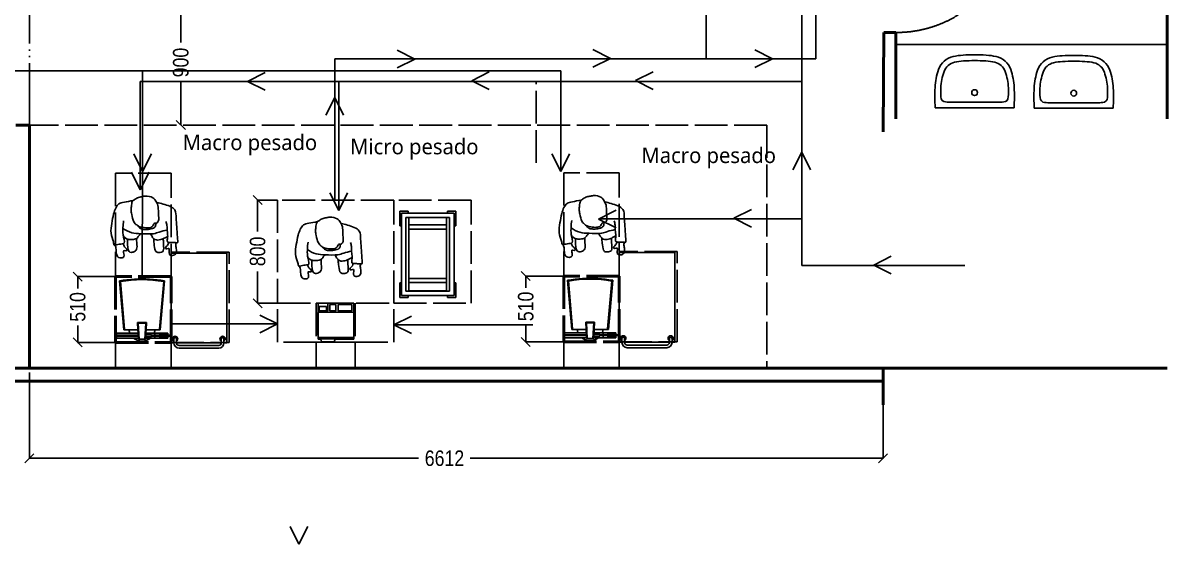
# Model space of a CAD drawing. Header units: millimetres. Extents: x 44692 to 172587, y -26854 to 14445.
# Drawn here: x 64003 to 72866, y -26854 to -22817 of the extents above; entities that cross this region are included whole.
import ezdxf

# ---------------------------------------------------------------- set-up
doc = ezdxf.new("R2010")
doc.units = ezdxf.units.MM
doc.header["$LTSCALE"] = 100
doc.linetypes.add('DASHEDX2', pattern=[3.048, 2.54, -0.508])
doc.linetypes.add('DIVIDEX2', pattern=[6.604, 5.08, -0.508, 0, -0.508, 0, -0.508])
for name, color, linetype in [('Area circulacion', 50, 'DASHEDX2'), ('Area proceso', 90, 'DASHEDX2'), ('Cotas secundarias', 41, 'Continuous'), ('Flujo linea A', 4, 'Continuous'), ('Maquinas', 200, 'Continuous'), ('Muebles', 112, 'Continuous'), ('Personal', 171, 'Continuous'), ('Puertas', 43, 'DIVIDEX2'), ('rotulo', 211, 'Continuous'), ('Transporte semielaborado', 30, 'Continuous')]:
    doc.layers.add(name, color=color, linetype=linetype)
doc.layers.add('Area maquinas', color=140, linetype='DASHEDX2', lineweight=50)
doc.layers.add('Paredes', color=7, linetype='Continuous', lineweight=50)
doc.layers.add('Flujo personas', color=7, linetype='Continuous', true_color=0x4991c1)
doc.styles.add('OpenSans', font='OpenSans-Regular.ttf')
doc.styles.add('OpenSansCondensed-Light', font='OpenSansCondensed-Light.ttf')
doc.dimstyles.new('Cotas Mateo', dxfattribs={"dimtxt": 120, "dimasz": 70, "dimexe": 0.375, "dimexo": 0.125, "dimgap": 0.1, "dimtad": 1, "dimdec": 0, "dimzin": 12, "dimdsep": 46, "dimtxsty": 'OpenSansCondensed-Light', "dimblk": 'OBLIQUE', "dimcen": 2.5, "dimazin": 3, "dimtfac": 0.5, "dimtdec": 0, "dimtmove": 2, "dimatfit": 3, "dimarcsym": 0})

# ---------------------------------------------------------------- blocks, each defined once
blk = doc.blocks.new('pa17-16')
for points, knots in [([(5.62, 2.5537), (5.6188, 2.5427), (5.6154, 2.5253), (5.6223, 2.4901), (5.6346, 2.4293), (5.661, 2.4064), (5.685, 2.3908), (5.7322, 2.3832), (5.7723, 2.3842), (5.7881, 2.3969), (5.8018, 2.4268), (5.8146, 2.4162), (5.8324, 2.4305), (5.8382, 2.4568), (5.8318, 2.5038), (5.8344, 2.5615), (5.8137, 2.5937), (5.7944, 2.6284), (5.7307, 2.6388), (5.7037, 2.6296), (5.6679, 2.626), (5.6442, 2.6055), (5.6228, 2.5961), (5.6214, 2.5667), (5.62, 2.5537)], [0, 0, 0, 0, 0.297584, 0.631064, 1.068635, 1.39533, 1.69617, 2.097861, 2.458938, 2.716293, 3.010442, 3.199165, 3.447293, 3.731671, 4.119196, 4.541864, 4.881702, 5.22714, 5.673063, 5.989311, 6.327668, 6.644571, 6.906626, 7.259736, 7.259736, 7.259736, 7.259736]), ([(5.5575, 2.4391), (5.5549, 2.4218), (5.5525, 2.3852), (5.5491, 2.3329), (5.5712, 2.2599), (5.5431, 2.2589), (5.5029, 2.2526), (5.4793, 2.2435), (5.4785, 2.2813), (5.4499, 2.3438), (5.4658, 2.4235), (5.4776, 2.5033), (5.5116, 2.5798), (5.5552, 2.585), (5.608, 2.5962), (5.6336, 2.6001)], [0, 0, 0, 0, 0.404899, 0.829805, 1.276298, 1.516647, 1.885942, 2.122553, 2.418487, 2.881882, 3.382407, 3.897515, 4.613825, 5.020942, 5.393355, 5.393355, 5.393355, 5.393355]), ([(5.8196, 2.5846), (5.837, 2.5819), (5.8817, 2.5675), (5.9755, 2.5418), (5.972, 2.4609), (5.9791, 2.3926), (5.9812, 2.315), (5.9891, 2.2612), (5.9692, 2.2664), (5.9401, 2.2663), (5.9063, 2.2668), (5.9005, 2.2811), (5.909, 2.3184), (5.9007, 2.3606), (5.9019, 2.4011), (5.8964, 2.4238), (5.8933, 2.4348)], [6.682038, 6.682038, 6.682038, 6.682038, 7.076266, 7.806153, 8.304227, 8.77662, 9.284333, 9.649979, 9.844608, 10.160206, 10.472731, 10.661147, 10.998544, 11.371438, 11.724832, 12.051545, 12.051545, 12.051545, 12.051545]), ([(5.5522, 2.3809), (5.573, 2.3653), (5.6222, 2.3398), (5.6924, 2.3383), (5.7952, 2.3323), (5.8376, 2.352), (5.881, 2.3613), (5.9019, 2.366)], [0, 0, 0, 0, 0.49262, 0.970296, 1.525877, 1.91054, 2.357805, 2.357805, 2.357805, 2.357805]), ([(5.6724, 2.3994), (5.675, 2.3947), (5.6837, 2.383), (5.7041, 2.3718), (5.7348, 2.3697), (5.774, 2.3728), (5.8085, 2.3874), (5.8116, 2.4015), (5.8144, 2.4199)], [0.121052, 0.121052, 0.121052, 0.121052, 0.297289, 0.584433, 0.895396, 1.26174, 1.600834, 1.760925, 1.760925, 1.760925, 1.760925]), ([(5.5552, 2.3206), (5.5597, 2.3147), (5.5706, 2.3043), (5.5892, 2.2916), (5.6248, 2.2913), (5.6613, 2.2967), (5.6731, 2.3154), (5.6858, 2.3299), (5.6912, 2.3378)], [0, 0, 0, 0, 0.262594, 0.520609, 0.853848, 1.185107, 1.43842, 1.738028, 1.738028, 1.738028, 1.738028]), ([(5.5867, 2.2952), (5.5866, 2.2877), (5.5872, 2.2667), (5.5883, 2.1873), (5.6353, 2.19), (5.6673, 2.2128), (5.6606, 2.2618), (5.6599, 2.2881), (5.6606, 2.3008)], [0.078483, 0.078483, 0.078483, 0.078483, 0.321516, 0.797556, 1.122606, 1.448668, 1.830958, 2.166281, 2.166281, 2.166281, 2.166281]), ([(5.7713, 2.3359), (5.7736, 2.3305), (5.7786, 2.3203), (5.7954, 2.2951), (5.8154, 2.2848), (5.8612, 2.2906), (5.8838, 2.3057), (5.8988, 2.3117), (5.9058, 2.3148)], [0, 0, 0, 0, 0.233477, 0.532145, 0.79329, 1.163492, 1.458071, 1.725911, 1.725911, 1.725911, 1.725911]), ([(5.7943, 2.2992), (5.7951, 2.2858), (5.7984, 2.2614), (5.8038, 2.2002), (5.8255, 2.1869), (5.8672, 2.191), (5.8755, 2.2117), (5.8718, 2.2605), (5.8715, 2.286), (5.871, 2.2978)], [0, 0, 0, 0, 0.353805, 0.775896, 1.041599, 1.377968, 1.615337, 2.001902, 2.313716, 2.313716, 2.313716, 2.313716]), ([(5.9713, 2.2652), (5.9703, 2.2553), (5.9686, 2.234), (5.9786, 2.2017), (5.9668, 2.1644), (5.9218, 2.1628), (5.9134, 2.1832), (5.9229, 2.229), (5.8988, 2.2135), (5.882, 2.2215), (5.8976, 2.2397), (5.908, 2.248), (5.912, 2.2618), (5.9127, 2.2683)], [0.038839, 0.038839, 0.038839, 0.038839, 0.324329, 0.654038, 0.980089, 1.31306, 1.562526, 1.890179, 2.123217, 2.319335, 2.559559, 2.78492, 2.989829, 2.989829, 2.989829, 2.989829]), ([(5.4915, 2.2484), (5.4936, 2.2374), (5.4981, 2.215), (5.4968, 2.1806), (5.512, 2.1445), (5.5569, 2.147), (5.5634, 2.1681), (5.5498, 2.2128), (5.5753, 2.1995), (5.5912, 2.209), (5.5741, 2.2257), (5.5617, 2.2339), (5.5559, 2.2515), (5.5556, 2.26)], [0, 0, 0, 0, 0.324329, 0.654038, 0.980089, 1.31306, 1.562526, 1.890179, 2.123217, 2.319335, 2.559559, 2.78492, 3.066636, 3.066636, 3.066636, 3.066636])]:
    blk.add_open_spline(points, degree=3, knots=knots)
blk = doc.blocks.new('Bakery Trolley pl')
at = {"layer": 'Transporte semielaborado'}
for p, q in [((0.1804, 0.6253), (0.2371, 0.6253)), ((0.1804, 0.6253), (0.1804, 0.526)), ((0.2371, 0.6127), (0.2371, 0.6253)), ((0.5048, 0.6127), (0.5048, 0.6253)), ((0.5048, 0.6253), (0.5615, 0.6253)), ((0.5615, 0.526), (0.5615, 0.6253)), ((0.2371, 0.6127), (0.1929, 0.6127)), ((0.1929, 0.526), (0.1929, 0.6127)), ((0.2229, 0.5827), (0.2229, 0.0827)), ((0.2429, 0.5827), (0.2229, 0.5827)), ((0.5048, 0.6127), (0.2371, 0.6127)), ((0.2429, 0.5827), (0.2429, 0.5798)), ((0.4989, 0.5827), (0.2429, 0.5827)), ((0.2429, 0.5798), (0.4989, 0.5798)), ((0.2429, 0.5798), (0.2429, 0.5245)), ((0.5189, 0.5827), (0.4989, 0.5827)), ((0.4989, 0.5798), (0.4989, 0.5827)), ((0.4989, 0.5245), (0.4989, 0.5798)), ((0.5489, 0.6127), (0.5048, 0.6127)), ((0.5189, 0.0827), (0.5189, 0.5827)), ((0.5489, 0.526), (0.5489, 0.6127)), ((0.1804, 0.526), (0.1929, 0.526)), ((0.1929, 0.526), (0.1929, 0.1394)), ((0.2429, 0.5245), (0.4989, 0.5245)), ((0.2429, 0.5245), (0.2429, 0.4967)), ((0.2429, 0.4967), (0.4989, 0.4967)), ((0.2429, 0.4967), (0.2429, 0.1615)), ((0.4989, 0.4967), (0.4989, 0.5245)), ((0.4989, 0.1615), (0.4989, 0.4967)), ((0.5489, 0.526), (0.5615, 0.526)), ((0.5489, 0.1394), (0.5489, 0.526)), ((0.2429, 0.1615), (0.4989, 0.1615)), ((0.2429, 0.1615), (0.2429, 0.1325)), ((0.4989, 0.1325), (0.4989, 0.1615)), ((0.1804, 0.1394), (0.1929, 0.1394)), ((0.1804, 0.1394), (0.1804, 0.0402)), ((0.1929, 0.1394), (0.1929, 0.0527)), ((0.2229, 0.0827), (0.2429, 0.0827)), ((0.2429, 0.1325), (0.4989, 0.1325)), ((0.2429, 0.1325), (0.2429, 0.0827)), ((0.4989, 0.0827), (0.2429, 0.0827)), ((0.4989, 0.0827), (0.4989, 0.1325)), ((0.4989, 0.0827), (0.5189, 0.0827)), ((0.5615, 0.1394), (0.5489, 0.1394)), ((0.5489, 0.0527), (0.5489, 0.1394)), ((0.5615, 0.0402), (0.5615, 0.1394)), ((0.1804, 0.0402), (0.2371, 0.0402)), ((0.2371, 0.0527), (0.1929, 0.0527)), ((0.2371, 0.0402), (0.2371, 0.0527)), ((0.2371, 0.0527), (0.5048, 0.0527)), ((0.5048, 0.0527), (0.5048, 0.0402)), ((0.5489, 0.0527), (0.5048, 0.0527)), ((0.5615, 0.0402), (0.5048, 0.0402))]:
    blk.add_line(p, q, dxfattribs=at)
blk = doc.blocks.new('_OBLIQUE')
at = {"color": 0, "linetype": 'ByBlock'}
blk.add_line((-0.5, -0.5), (0.5, 0.5), dxfattribs=at)
blk = doc.blocks.new('*D70')
at = {"layer": 'Cotas secundarias', "color": 0, "lineweight": -2, "transparency": 16777216}
for p, q in [((64053.1, -25524.4), (64053.1, -26189.4)), ((70665.5, -25524.4), (70665.5, -26189.4)), ((64053.1, -26189.1), (67068.3, -26189.1)), ((70665.5, -26189.1), (67468.5, -26189.1))]:
    blk.add_line(p, q, dxfattribs=at)
at = {"layer": 'Defpoints', "color": 0, "transparency": 16777216}
for p in [(64053.1, -25524.3), (70665.5, -25524.3), (70665.5, -26189.1)]:
    blk.add_point(p, dxfattribs=at)
at = {"layer": 'Cotas secundarias', "color": 0, "lineweight": -2, "transparency": 16777216, "xscale": 70, "yscale": 70, "zscale": 70, "rotation": 180}
blk.add_blockref('_OBLIQUE', (64053.1, -26189.1), dxfattribs=at)
at = {"layer": 'Cotas secundarias', "color": 0, "lineweight": -2, "transparency": 16777216, "xscale": 70, "yscale": 70, "zscale": 70}
blk.add_blockref('_OBLIQUE', (70665.5, -26189.1), dxfattribs=at)
at = {"layer": 'Cotas secundarias', "color": 0, "transparency": 16777216, "insert": (67268.4, -26189.1), "char_height": 120, "attachment_point": 5, "style": 'OpenSansCondensed-Light'}
blk.add_mtext('6612', dxfattribs=at)
blk = doc.blocks.new('*D71')
at = {"layer": 'Cotas secundarias', "color": 0, "lineweight": -2, "transparency": 16777216}
for p, q in [((65226.4, -22708), (65226.4, -22969.7)), ((65226.6, -22708), (65226.8, -22708)), ((65226.4, -23608), (65226.4, -23278.4)), ((65226.6, -23608), (65226.8, -23608))]:
    blk.add_line(p, q, dxfattribs=at)
at = {"layer": 'Defpoints', "color": 0, "transparency": 16777216}
for p in [(65226.4, -22708), (65226.4, -23608), (65226.4, -23608)]:
    blk.add_point(p, dxfattribs=at)
at = {"layer": 'Cotas secundarias', "color": 0, "lineweight": -2, "transparency": 16777216, "xscale": 70, "yscale": 70, "zscale": 70}
for p, rotation in [((65226.4, -22708), 90), ((65226.4, -23608), 270)]:
    blk.add_blockref('_OBLIQUE', p, dxfattribs=dict(at, rotation=rotation))
at = {"layer": 'Cotas secundarias', "color": 0, "transparency": 16777216, "insert": (65226.4, -23124), "char_height": 120, "attachment_point": 5, "rotation": 90, "style": 'OpenSansCondensed-Light'}
blk.add_mtext('900', dxfattribs=at)
blk = doc.blocks.new('*D90')
at = {"layer": 'Cotas secundarias', "color": 0, "lineweight": -2, "transparency": 16777216}
for p, q in [((64720.8, -24781.4), (64427.2, -24781.4)), ((64427.6, -24781.4), (64427.6, -24873.6)), ((64427.6, -25291.4), (64427.6, -25159.6)), ((64720.8, -25291.4), (64427.2, -25291.4))]:
    blk.add_line(p, q, dxfattribs=at)
at = {"layer": 'Defpoints', "color": 0, "transparency": 16777216}
for p in [(64721, -24781.4), (64427.6, -25291.4), (64721, -25291.4)]:
    blk.add_point(p, dxfattribs=at)
at = {"layer": 'Cotas secundarias', "color": 0, "lineweight": -2, "transparency": 16777216, "xscale": 70, "yscale": 70, "zscale": 70}
for p, rotation in [((64427.6, -24781.4), 90), ((64427.6, -25291.4), 270)]:
    blk.add_blockref('_OBLIQUE', p, dxfattribs=dict(at, rotation=rotation))
at = {"layer": 'Cotas secundarias', "color": 0, "transparency": 16777216, "insert": (64427.6, -25016.6), "char_height": 120, "attachment_point": 5, "rotation": 90, "style": 'OpenSansCondensed-Light'}
blk.add_mtext('510', dxfattribs=at)
blk = doc.blocks.new('*D91')
at = {"layer": 'Cotas secundarias', "color": 0, "lineweight": -2, "transparency": 16777216}
for p, q in [((65975.4, -24188.6), (65820.9, -24188.6)), ((65821.3, -24188.6), (65821.3, -24432.3)), ((65821.3, -24988.6), (65821.3, -24741.1)), ((65975.4, -24988.6), (65820.9, -24988.6))]:
    blk.add_line(p, q, dxfattribs=at)
at = {"layer": 'Defpoints', "color": 0, "transparency": 16777216}
for p in [(65821.3, -24188.6), (65975.5, -24188.6), (65975.5, -24988.6)]:
    blk.add_point(p, dxfattribs=at)
at = {"layer": 'Cotas secundarias', "color": 0, "lineweight": -2, "transparency": 16777216, "xscale": 70, "yscale": 70, "zscale": 70}
for p, rotation in [((65821.3, -24188.6), 90), ((65821.3, -24988.6), 270)]:
    blk.add_blockref('_OBLIQUE', p, dxfattribs=dict(at, rotation=rotation))
at = {"layer": 'Cotas secundarias', "color": 0, "transparency": 16777216, "insert": (65821.3, -24586.7), "char_height": 120, "attachment_point": 5, "rotation": 90, "style": 'OpenSansCondensed-Light'}
blk.add_mtext('800', dxfattribs=at)
blk = doc.blocks.new('*D100')
at = {"layer": 'Cotas secundarias', "color": 0, "lineweight": -2, "transparency": 16777216}
for p, q in [((68191.6, -24777.6), (67897.9, -24777.6)), ((67898.3, -24777.6), (67898.3, -24869.9)), ((67898.3, -25287.6), (67898.3, -25155.8)), ((68191.6, -25287.6), (67897.9, -25287.6))]:
    blk.add_line(p, q, dxfattribs=at)
at = {"layer": 'Defpoints', "color": 0, "transparency": 16777216}
for p in [(68191.7, -24777.6), (67898.3, -25287.6), (68191.7, -25287.6)]:
    blk.add_point(p, dxfattribs=at)
at = {"layer": 'Cotas secundarias', "color": 0, "lineweight": -2, "transparency": 16777216, "xscale": 70, "yscale": 70, "zscale": 70}
for p, rotation in [((67898.3, -24777.6), 90), ((67898.3, -25287.6), 270)]:
    blk.add_blockref('_OBLIQUE', p, dxfattribs=dict(at, rotation=rotation))
at = {"layer": 'Cotas secundarias', "color": 0, "transparency": 16777216, "insert": (67898.3, -25012.8), "char_height": 120, "attachment_point": 5, "rotation": 90, "style": 'OpenSansCondensed-Light'}
blk.add_mtext('510', dxfattribs=at)

msp = doc.modelspace()

# ---------------------------------------------------------------- linework, layer by layer
for p, q in [((65150.964, -25291.411), (65150.964, -24781.411)), ((68621.731, -25287.639), (68621.731, -24777.639)), ((65150.964, -25291.411), (65150.964, -25291.411)), ((66525.508, -25288.575), (66575.508, -25288.575)), ((68621.731, -25287.639), (68621.731, -25287.639))]:
    msp.add_line(p, q)
at = {"layer": 'Area circulacion'}
for p, q in [((70037.202, -23270.146), (70037.202, -19024.636)), ((67978.91, -23901.015), (67978.91, -23270.146)), ((67978.91, -23270.146), (70037.202, -23270.146))]:
    msp.add_line(p, q, dxfattribs=at)
at = {"layer": 'Area circulacion', "color": 2}
for q in [(64053.09, -23607.991), (69765.508, -25491.411)]:
    msp.add_line((69765.508, -23607.991), q, dxfattribs=at)
at = {"layer": 'Area maquinas'}
for p, q in [((65150.964, -24781.411), (64720.964, -24781.411)), ((64720.964, -24781.411), (64720.964, -25291.411)), ((65150.964, -25291.411), (65150.964, -24781.411)), ((68621.731, -24777.639), (68191.731, -24777.639)), ((68191.731, -24777.639), (68191.731, -25287.639)), ((68621.731, -25287.639), (68621.731, -24777.639)), ((64720.964, -25291.411), (65150.964, -25291.411)), ((68191.731, -25287.639), (68621.731, -25287.639))]:
    msp.add_line(p, q, dxfattribs=at)
at = {"layer": 'Area proceso', "color": 3}
for p, q in [((65150.964, -23981.411), (64720.964, -23981.411)), ((64720.964, -23981.411), (64720.964, -24781.411)), ((65150.964, -24781.411), (65150.964, -23981.411)), ((68621.731, -23977.639), (68191.731, -23977.639)), ((68191.731, -23977.639), (68191.731, -24777.639)), ((68621.731, -24777.639), (68621.731, -23977.639)), ((66875.508, -24188.575), (65975.508, -24188.575)), ((65975.508, -24188.575), (65975.508, -24988.575)), ((66875.508, -24988.575), (66875.508, -24188.575)), ((67473.909, -24188.575), (66875.508, -24188.575)), ((67473.909, -24988.575), (67473.909, -24188.575)), ((65150.964, -25291.411), (65150.964, -24691.411)), ((68621.731, -25287.639), (68621.731, -24687.639)), ((66875.508, -24988.575), (67473.909, -24988.575)), ((64720.964, -25291.411), (64720.964, -25491.411)), ((65150.964, -25491.411), (65150.964, -25291.411)), ((66275.508, -25288.575), (66275.508, -25491.411)), ((66575.508, -25288.575), (66575.508, -25491.411)), ((68191.731, -25287.639), (68191.731, -25487.639)), ((68621.731, -25487.639), (68621.731, -25287.639)), ((64720.964, -25491.411), (65150.964, -25491.411)), ((66275.508, -25491.411), (66575.508, -25491.411)), ((68191.731, -25487.639), (68621.731, -25487.639))]:
    msp.add_line(p, q, dxfattribs=at)
at = {"layer": 'Area proceso'}
for p, q in [((65600.964, -24591.411), (65150.964, -24591.411)), ((65600.964, -25291.411), (65600.964, -24591.411)), ((69071.731, -24587.639), (68621.731, -24587.639)), ((69071.731, -25287.639), (69071.731, -24587.639)), ((65975.508, -25288.575), (65975.508, -24988.575)), ((65975.508, -24988.575), (66875.508, -24988.575)), ((66275.508, -24988.575), (66275.508, -25288.575)), ((66275.508, -24988.575), (66575.508, -24988.575)), ((66575.508, -24988.575), (66575.508, -25288.575)), ((66875.508, -25288.575), (66875.508, -24988.575)), ((65150.964, -25291.411), (65600.964, -25291.411)), ((66275.508, -25288.575), (65975.508, -25288.575)), ((66275.508, -25288.575), (66525.508, -25288.575)), ((66575.508, -25288.575), (66875.508, -25288.575)), ((68621.731, -25287.639), (69071.731, -25287.639))]:
    msp.add_line(p, q, dxfattribs=at)
at = {"layer": 'Flujo linea A'}
for p, q in [((70144.622, -23095.54), (70144.622, -18398.855)), ((69294.373, -23095.54), (69294.373, -19779.8)), ((67039.082, -23096.587), (66902.358, -23028.225)), ((68554.154, -23092.361), (68417.43, -23023.999)), ((69807.848, -23094.854), (69671.123, -23026.492)), ((66418.903, -23095.54), (70144.622, -23095.54)), ((66418.903, -23095.54), (66418.903, -24188.575)), ((67039.082, -23096.587), (66902.358, -23164.949)), ((68554.154, -23092.361), (68417.43, -23160.723)), ((69807.848, -23094.854), (69671.123, -23163.216)), ((60986.884, -23188.149), (68169.437, -23188.149)), ((64930.685, -23188.149), (64930.697, -23968.969)), ((68169.437, -23188.149), (68169.449, -23968.969)), ((66418.379, -23394.261), (66350.017, -23530.985)), ((66418.379, -23394.261), (66486.741, -23530.985)), ((64930.697, -23968.969), (64862.335, -23832.244)), ((64930.697, -23968.969), (64999.059, -23832.244)), ((68169.449, -23968.969), (68101.087, -23832.244)), ((68169.449, -23968.969), (68237.811, -23832.244)), ((64930.697, -23968.969), (64927.33, -24781.411)), ((65975.389, -25147.991), (65838.664, -25079.629)), ((65150.964, -25146.829), (65550.964, -25146.829)), ((65550.964, -25146.829), (65975.508, -25146.829)), ((65975.389, -25147.991), (65838.664, -25216.353)), ((65975.389, -25147.991), (65975.508, -25147.992)), ((66875.504, -25155.307), (67012.228, -25086.945)), ((66875.504, -25155.307), (67012.228, -25223.669)), ((67952.782, -25156.093), (66875.508, -25156.093)), ((66140.626, -26853.58), (66072.264, -26716.855)), ((66140.626, -26853.58), (66208.988, -26716.855))]:
    msp.add_line(p, q, dxfattribs=at)
at = {"layer": 'Flujo personas'}
for p, q in [((70037.202, -23270.146), (70037.202, -19024.636)), ((65742.328, -23269.864), (65879.053, -23201.502)), ((67479.068, -23264.375), (67615.793, -23196.013)), ((68748.111, -23264.03), (68884.835, -23195.668)), ((66451.18, -23270.146), (64911.43, -23270.146)), ((64911.43, -23270.146), (64911.43, -24108.955)), ((65742.328, -23269.864), (65879.053, -23338.226)), ((70037.202, -23270.146), (66451.18, -23270.146)), ((66451.18, -23270.146), (66451.18, -24265.111)), ((67479.068, -23264.375), (67615.793, -23332.737)), ((68748.111, -23264.03), (68884.835, -23332.392)), ((70037.202, -24333.687), (70037.202, -23270.146)), ((70035.194, -23818.664), (69966.831, -23955.389)), ((70035.194, -23818.664), (70103.556, -23955.389)), ((64912.193, -24108.84), (64843.831, -23972.115)), ((64912.193, -24108.84), (64980.556, -23972.115)), ((66449.203, -24269.993), (66380.841, -24133.268)), ((66449.203, -24269.993), (66517.565, -24133.268)), ((68461.08, -24335.985), (68597.805, -24267.622)), ((69508.753, -24329.919), (69645.478, -24261.556)), ((68461.08, -24335.985), (68597.805, -24404.347)), ((70037.202, -24333.687), (68463.785, -24333.687)), ((69508.753, -24329.919), (69645.478, -24398.281)), ((70037.202, -24694.652), (70037.202, -24333.687)), ((70592.676, -24692.704), (70729.4, -24624.342)), ((71298.104, -24694.652), (70037.202, -24694.652)), ((70592.676, -24692.704), (70729.4, -24761.066))]:
    msp.add_line(p, q, dxfattribs=at)
at = {"layer": 'Maquinas'}
for p, q in [((64780.027, -24809.853), (64751.123, -24814.357)), ((64751.123, -24814.357), (64784.441, -25195.186)), ((64751.123, -24814.357), (64757.894, -24819.661)), ((64809.046, -24806.163), (64780.027, -24809.853)), ((64838.157, -24803.29), (64809.046, -24806.163)), ((64867.338, -24801.237), (64838.157, -24803.29)), ((64896.565, -24800.004), (64867.338, -24801.237)), ((64925.815, -24799.593), (64896.565, -24800.004)), ((64955.065, -24800.004), (64925.815, -24799.593)), ((64984.292, -24801.237), (64955.065, -24800.004)), ((65013.473, -24803.29), (64984.292, -24801.237)), ((65042.584, -24806.163), (65013.473, -24803.29)), ((65071.603, -24809.853), (65042.584, -24806.163)), ((65067.189, -25195.186), (65100.507, -24814.357)), ((65100.507, -24814.357), (65071.603, -24809.853)), ((65100.507, -24814.357), (65093.736, -24819.661)), ((68250.794, -24806.081), (68221.889, -24810.585)), ((68221.889, -24810.585), (68255.208, -25191.415)), ((68221.889, -24810.585), (68228.66, -24815.889)), ((68279.813, -24802.391), (68250.794, -24806.081)), ((68308.924, -24799.518), (68279.813, -24802.391)), ((68338.105, -24797.465), (68308.924, -24799.518)), ((68367.332, -24796.232), (68338.105, -24797.465)), ((68396.582, -24795.821), (68367.332, -24796.232)), ((68425.832, -24796.232), (68396.582, -24795.821)), ((68455.059, -24797.465), (68425.832, -24796.232)), ((68484.239, -24799.518), (68455.059, -24797.465)), ((68513.351, -24802.391), (68484.239, -24799.518)), ((68542.37, -24806.081), (68513.351, -24802.391)), ((68537.956, -25191.415), (68571.274, -24810.585)), ((68571.274, -24810.585), (68542.37, -24806.081)), ((68571.274, -24810.585), (68564.503, -24815.889)), ((64790.198, -25188.903), (64757.894, -24819.661)), ((65061.432, -25188.903), (65093.736, -24819.661)), ((68260.965, -25185.132), (68228.66, -24815.889)), ((68532.199, -25185.132), (68564.503, -24815.889)), ((66288.866, -24988.575), (66288.866, -25046.502)), ((66288.866, -24988.575), (66364.362, -24988.575)), ((66364.362, -24988.575), (66364.362, -25046.502)), ((66565.817, -24988.575), (66364.362, -24988.575)), ((66565.817, -24988.575), (66565.817, -25057.827)), ((66288.866, -25060.662), (66286.978, -25060.662)), ((66286.978, -25061.187), (66286.978, -25060.662)), ((66288.866, -25061.187), (66286.978, -25061.187)), ((66286.978, -25073.891), (66286.978, -25061.187)), ((66288.866, -25073.891), (66286.978, -25073.891)), ((66286.978, -25089.501), (66286.978, -25073.891)), ((66288.866, -25046.502), (66288.866, -25057.827)), ((66288.866, -25046.502), (66298.303, -25046.502)), ((66288.866, -25057.827), (66565.817, -25057.827)), ((66288.866, -25057.827), (66288.866, -25060.662)), ((66288.866, -25060.662), (66288.866, -25061.187)), ((66288.866, -25061.187), (66288.866, -25073.891)), ((66288.866, -25089.501), (66288.866, -25073.891)), ((66298.303, -25046.502), (66298.303, -25012.434)), ((66298.303, -25012.434), (66354.925, -25012.434)), ((66354.925, -25046.502), (66298.303, -25046.502)), ((66354.925, -25012.434), (66354.925, -25046.502)), ((66354.925, -25046.502), (66364.362, -25046.502)), ((66379.461, -25048.106), (66379.461, -24998.067)), ((66379.461, -24998.067), (66427.795, -24998.067)), ((66427.795, -25048.106), (66379.461, -25048.106)), ((66427.795, -24998.067), (66427.795, -25048.106)), ((66445.189, -25048.106), (66445.189, -24998.067)), ((66445.189, -24998.067), (66550.718, -24998.067)), ((66550.718, -25048.106), (66445.189, -25048.106)), ((66550.718, -24998.067), (66550.718, -25048.106)), ((66565.817, -25253.447), (66565.817, -25057.827)), ((64960.334, -25137.24), (64891.296, -25137.24)), ((64891.296, -25137.24), (64894.453, -25195.186)), ((64891.296, -25137.24), (64896.951, -25142.596)), ((64954.679, -25142.596), (64896.951, -25142.596)), ((64896.951, -25142.596), (64903.631, -25265.221)), ((64947.983, -25265.513), (64954.679, -25142.596)), ((64954.679, -25142.596), (64960.334, -25137.24)), ((64957.177, -25195.186), (64960.334, -25137.24)), ((66283.204, -25153.183), (66279.429, -25153.183)), ((66279.429, -25170.17), (66279.429, -25153.183)), ((66286.978, -25140.18), (66283.204, -25140.18)), ((66283.204, -25146.202), (66283.204, -25140.18)), ((66283.204, -25146.202), (66283.204, -25153.183)), ((66286.978, -25146.202), (66283.204, -25146.202)), ((66286.978, -25153.183), (66283.204, -25153.183)), ((66288.866, -25089.501), (66286.978, -25089.501)), ((66286.978, -25089.501), (66286.978, -25140.18)), ((66286.978, -25146.202), (66286.978, -25140.18)), ((66286.978, -25146.202), (66286.978, -25153.183)), ((66286.978, -25170.17), (66286.978, -25153.183)), ((66288.866, -25089.501), (66288.866, -25235.328)), ((68431.101, -25133.468), (68362.063, -25133.468)), ((68362.063, -25133.468), (68365.22, -25191.415)), ((68362.063, -25133.468), (68367.718, -25138.824)), ((68425.445, -25138.824), (68367.718, -25138.824)), ((68367.718, -25138.824), (68374.398, -25261.449)), ((68418.749, -25261.741), (68425.445, -25138.824)), ((68425.445, -25138.824), (68431.101, -25133.468)), ((68427.944, -25191.415), (68431.101, -25133.468)), ((64722.151, -25236.379), (64722.151, -25242.719)), ((64727.042, -25236.379), (64722.151, -25236.379)), ((64727.042, -25242.719), (64722.151, -25242.719)), ((64727.042, -25236.379), (64727.042, -25220.333)), ((64831.721, -25220.333), (64727.042, -25220.333)), ((64727.042, -25236.379), (64727.042, -25242.719)), ((64727.042, -25236.379), (64739.62, -25236.379)), ((64727.042, -25258.765), (64727.042, -25242.719)), ((64739.62, -25242.719), (64727.042, -25242.719)), ((64896.697, -25236.379), (64739.62, -25236.379)), ((64739.62, -25242.719), (64739.62, -25236.379)), ((64739.62, -25242.719), (64897.042, -25242.719)), ((64784.441, -25195.186), (64790.198, -25188.903)), ((64784.441, -25195.186), (64824.493, -25195.186)), ((64894.453, -25195.186), (64824.493, -25195.186)), ((64830.799, -25218.648), (64824.493, -25195.186)), ((64831.721, -25220.333), (64830.799, -25218.648)), ((64831.721, -25220.333), (64895.823, -25220.333)), ((64894.453, -25195.186), (64895.823, -25220.333)), ((64895.823, -25220.333), (64896.697, -25236.379)), ((64896.697, -25236.379), (64897.042, -25242.719)), ((64897.042, -25242.719), (64897.916, -25258.765)), ((64953.714, -25258.765), (64954.334, -25247.376)), ((64954.334, -25247.376), (64955.187, -25231.722)), ((64999.863, -25247.376), (64954.334, -25247.376)), ((64955.187, -25231.722), (64955.807, -25220.333)), ((64955.187, -25231.722), (64999.863, -25231.722)), ((64955.807, -25220.333), (64957.177, -25195.186)), ((64955.807, -25220.333), (65019.909, -25220.333)), ((65027.137, -25195.186), (64957.177, -25195.186)), ((64999.863, -25236.379), (64999.863, -25231.722)), ((65026.339, -25236.379), (64999.863, -25236.379)), ((64999.863, -25242.719), (64999.863, -25236.379)), ((64999.863, -25247.376), (64999.863, -25242.719)), ((64999.863, -25242.719), (65026.339, -25242.719)), ((65020.831, -25218.648), (65019.909, -25220.333)), ((65026.339, -25220.333), (65019.909, -25220.333)), ((65027.137, -25195.186), (65020.831, -25218.648)), ((65026.339, -25220.333), (65026.339, -25236.379)), ((65026.339, -25220.333), (65062.966, -25220.333)), ((65062.966, -25236.379), (65026.339, -25236.379)), ((65026.339, -25242.719), (65026.339, -25258.765)), ((65026.339, -25242.719), (65062.966, -25242.719)), ((65067.189, -25195.186), (65027.137, -25195.186)), ((65061.432, -25188.903), (65067.189, -25195.186)), ((65062.966, -25236.379), (65062.966, -25220.333)), ((65124.588, -25220.333), (65062.966, -25220.333)), ((65071.817, -25236.379), (65062.966, -25236.379)), ((65062.966, -25258.765), (65062.966, -25242.719)), ((65062.966, -25242.719), (65071.817, -25242.719)), ((65117.409, -25231.722), (65071.817, -25231.722)), ((65071.817, -25236.379), (65071.817, -25231.722)), ((65117.409, -25236.379), (65071.817, -25236.379)), ((65071.817, -25247.376), (65071.817, -25242.719)), ((65071.817, -25242.719), (65117.409, -25242.719)), ((65071.817, -25247.376), (65117.409, -25247.376)), ((65117.409, -25236.379), (65117.409, -25231.722)), ((65124.588, -25236.379), (65117.409, -25236.379)), ((65117.409, -25247.376), (65117.409, -25242.719)), ((65117.409, -25242.719), (65124.588, -25242.719)), ((65124.588, -25236.379), (65124.588, -25220.333)), ((65124.588, -25236.379), (65138.563, -25236.379)), ((65124.588, -25258.765), (65124.588, -25242.719)), ((65138.563, -25242.719), (65124.588, -25242.719)), ((65138.563, -25236.379), (65138.563, -25242.719)), ((65138.563, -25236.379), (65143.454, -25236.379)), ((65143.454, -25242.719), (65138.563, -25242.719)), ((65143.454, -25236.379), (65143.454, -25242.719)), ((66283.204, -25170.17), (66279.429, -25170.17)), ((66286.978, -25170.17), (66283.204, -25170.17)), ((66283.204, -25170.17), (66283.204, -25177.151)), ((66286.978, -25177.151), (66283.204, -25177.151)), ((66283.204, -25183.203), (66283.204, -25177.151)), ((66286.978, -25183.203), (66283.204, -25183.203)), ((66286.978, -25170.17), (66286.978, -25177.151)), ((66286.978, -25183.203), (66286.978, -25177.151)), ((66286.978, -25183.203), (66286.978, -25235.328)), ((66288.866, -25235.328), (66286.978, -25235.328)), ((66288.866, -25235.328), (66288.866, -25253.447)), ((66288.866, -25253.447), (66565.817, -25253.447)), ((66288.866, -25253.447), (66288.866, -25265.526)), ((66565.817, -25265.526), (66565.817, -25253.447)), ((68192.918, -25232.608), (68192.918, -25238.947)), ((68197.809, -25232.608), (68192.918, -25232.608)), ((68197.809, -25238.947), (68192.918, -25238.947)), ((68197.809, -25232.608), (68197.809, -25216.561)), ((68302.488, -25216.561), (68197.809, -25216.561)), ((68197.809, -25232.608), (68197.809, -25238.947)), ((68197.809, -25232.608), (68210.387, -25232.608)), ((68197.809, -25254.993), (68197.809, -25238.947)), ((68210.387, -25238.947), (68197.809, -25238.947)), ((68330.806, -25254.993), (68197.809, -25254.993)), ((68367.464, -25232.608), (68210.387, -25232.608)), ((68210.387, -25238.947), (68210.387, -25232.608)), ((68210.387, -25238.947), (68367.809, -25238.947)), ((68255.208, -25191.415), (68260.965, -25185.132)), ((68255.208, -25191.415), (68295.26, -25191.415)), ((68365.22, -25191.415), (68295.26, -25191.415)), ((68301.566, -25214.876), (68295.26, -25191.415)), ((68302.488, -25216.561), (68301.566, -25214.876)), ((68302.488, -25216.561), (68366.589, -25216.561)), ((68368.683, -25254.993), (68330.806, -25254.993)), ((68365.22, -25191.415), (68366.589, -25216.561)), ((68366.589, -25216.561), (68367.464, -25232.608)), ((68367.464, -25232.608), (68367.809, -25238.947)), ((68367.809, -25238.947), (68368.683, -25254.993)), ((68368.683, -25254.993), (68369.051, -25261.741)), ((68424.113, -25261.741), (68424.481, -25254.993)), ((68424.481, -25254.993), (68425.101, -25243.604)), ((68462.357, -25254.993), (68424.481, -25254.993)), ((68425.101, -25243.604), (68425.954, -25227.95)), ((68470.63, -25243.604), (68425.101, -25243.604)), ((68425.954, -25227.95), (68426.574, -25216.561)), ((68425.954, -25227.95), (68470.63, -25227.95)), ((68426.574, -25216.561), (68427.944, -25191.415)), ((68426.574, -25216.561), (68490.676, -25216.561)), ((68497.903, -25191.415), (68427.944, -25191.415)), ((68497.106, -25254.993), (68462.357, -25254.993)), ((68470.63, -25232.608), (68470.63, -25227.95)), ((68497.106, -25232.608), (68470.63, -25232.608)), ((68470.63, -25238.947), (68470.63, -25232.608)), ((68470.63, -25243.604), (68470.63, -25238.947)), ((68470.63, -25238.947), (68497.106, -25238.947)), ((68491.598, -25214.876), (68490.676, -25216.561)), ((68497.106, -25216.561), (68490.676, -25216.561)), ((68497.903, -25191.415), (68491.598, -25214.876)), ((68497.106, -25216.561), (68497.106, -25232.608)), ((68497.106, -25216.561), (68533.733, -25216.561)), ((68533.733, -25232.608), (68497.106, -25232.608)), ((68497.106, -25238.947), (68497.106, -25254.993)), ((68497.106, -25238.947), (68533.733, -25238.947)), ((68497.106, -25254.993), (68533.733, -25254.993)), ((68537.956, -25191.415), (68497.903, -25191.415)), ((68532.199, -25185.132), (68537.956, -25191.415)), ((68533.733, -25232.608), (68533.733, -25216.561)), ((68595.355, -25216.561), (68533.733, -25216.561)), ((68542.584, -25232.608), (68533.733, -25232.608)), ((68533.733, -25254.993), (68533.733, -25238.947)), ((68533.733, -25238.947), (68542.584, -25238.947)), ((68595.355, -25254.993), (68533.733, -25254.993)), ((68588.176, -25227.95), (68542.584, -25227.95)), ((68542.584, -25232.608), (68542.584, -25227.95)), ((68588.176, -25232.608), (68542.584, -25232.608)), ((68542.584, -25243.604), (68542.584, -25238.947)), ((68542.584, -25238.947), (68588.176, -25238.947)), ((68542.584, -25243.604), (68588.176, -25243.604)), ((68588.176, -25232.608), (68588.176, -25227.95)), ((68595.355, -25232.608), (68588.176, -25232.608)), ((68588.176, -25243.604), (68588.176, -25238.947)), ((68588.176, -25238.947), (68595.355, -25238.947)), ((68595.355, -25232.608), (68595.355, -25216.561)), ((68595.355, -25232.608), (68609.33, -25232.608)), ((68595.355, -25254.993), (68595.355, -25238.947)), ((68609.33, -25238.947), (68595.355, -25238.947)), ((68609.33, -25232.608), (68609.33, -25238.947)), ((68609.33, -25232.608), (68614.221, -25232.608)), ((68614.221, -25238.947), (68609.33, -25238.947)), ((68614.221, -25232.608), (68614.221, -25238.947)), ((64860.04, -25258.765), (64727.042, -25258.765)), ((64897.916, -25258.765), (64860.04, -25258.765)), ((64897.916, -25258.765), (64898.284, -25265.513)), ((64898.284, -25265.513), (64899.389, -25265.452)), ((64899.389, -25265.452), (64903.631, -25265.221)), ((64899.389, -25265.452), (64903.631, -25265.513)), ((64903.631, -25265.221), (64903.631, -25265.513)), ((64903.631, -25265.513), (64917.234, -25265.513)), ((64934.396, -25265.513), (64917.234, -25265.513)), ((64947.983, -25265.513), (64934.396, -25265.513)), ((64953.346, -25265.513), (64947.983, -25265.513)), ((64953.346, -25265.513), (64953.714, -25258.765)), ((64991.59, -25258.765), (64953.714, -25258.765)), ((65026.339, -25258.765), (64991.59, -25258.765)), ((65026.339, -25258.765), (65062.966, -25258.765)), ((65124.588, -25258.765), (65062.966, -25258.765)), ((66288.866, -25265.526), (66310.822, -25265.526)), ((66310.273, -25258.679), (66310.273, -25263.526)), ((66421.067, -25258.679), (66310.273, -25258.679)), ((66421.067, -25263.526), (66310.273, -25263.526)), ((66310.273, -25263.526), (66310.822, -25265.526)), ((66310.822, -25265.526), (66316.921, -25287.759)), ((66316.921, -25287.759), (66414.42, -25287.759)), ((66414.42, -25287.759), (66420.519, -25265.526)), ((66420.519, -25265.526), (66421.067, -25263.526)), ((66420.519, -25265.526), (66565.817, -25265.526)), ((66421.067, -25263.526), (66421.067, -25258.679)), ((68369.051, -25261.741), (68370.156, -25261.681)), ((68370.156, -25261.681), (68374.398, -25261.449)), ((68370.156, -25261.681), (68374.398, -25261.741)), ((68374.398, -25261.449), (68374.398, -25261.741)), ((68374.398, -25261.741), (68388.001, -25261.741)), ((68405.163, -25261.741), (68388.001, -25261.741)), ((68418.749, -25261.741), (68405.163, -25261.741)), ((68424.113, -25261.741), (68418.749, -25261.741))]:
    msp.add_line(p, q, dxfattribs=at)
for points in [[(68462.357, -25254.993), (68455.614, -25259.398), (68449.507, -25263.083), (68443.966, -25266.129), (68438.924, -25268.618), (68434.312, -25270.63), (68430.062, -25272.246), (68426.106, -25273.547), (68422.375, -25274.613), (68418.808, -25275.513), (68415.378, -25276.267), (68412.066, -25276.883), (68408.852, -25277.37), (68405.716, -25277.734), (68402.638, -25277.984), (68399.6, -25278.129), (68396.582, -25278.175), (68393.563, -25278.129), (68390.525, -25277.984), (68387.448, -25277.734), (68384.312, -25277.37), (68381.098, -25276.883), (68377.785, -25276.267), (68374.356, -25275.513), (68370.789, -25274.613), (68367.058, -25273.547), (68363.101, -25272.246), (68358.851, -25270.63), (68354.24, -25268.618), (68349.198, -25266.129), (68343.657, -25263.083), (68337.549, -25259.398), (68330.806, -25254.993)], [(64991.59, -25258.765), (64984.847, -25263.169), (64978.74, -25266.854), (64973.199, -25269.901), (64968.157, -25272.39), (64963.545, -25274.402), (64959.296, -25276.018), (64955.339, -25277.319), (64951.608, -25278.385), (64948.041, -25279.285), (64944.611, -25280.039), (64941.299, -25280.655), (64938.085, -25281.141), (64934.949, -25281.506), (64931.872, -25281.756), (64928.833, -25281.901), (64925.815, -25281.947), (64922.796, -25281.901), (64919.758, -25281.756), (64916.681, -25281.506), (64913.545, -25281.141), (64910.331, -25280.655), (64907.019, -25280.039), (64903.589, -25279.285), (64900.022, -25278.385), (64896.291, -25277.319), (64892.334, -25276.018), (64888.084, -25274.402), (64883.473, -25272.39), (64878.431, -25269.901), (64872.89, -25266.854), (64866.783, -25263.169), (64860.04, -25258.765)], [(64917.234, -25265.513), (64918.119, -25265.838), (64919.079, -25266.117), (64920.104, -25266.349), (64921.182, -25266.537), (64922.303, -25266.681), (64923.455, -25266.782), (64924.63, -25266.842), (64925.815, -25266.862), (64927, -25266.842), (64928.174, -25266.782), (64929.327, -25266.681), (64930.448, -25266.537), (64931.526, -25266.349), (64932.551, -25266.117), (64933.511, -25265.838), (64934.396, -25265.513)], [(68388.001, -25261.741), (68388.886, -25262.066), (68389.846, -25262.345), (68390.871, -25262.577), (68391.949, -25262.765), (68393.069, -25262.909), (68394.222, -25263.01), (68395.397, -25263.07), (68396.582, -25263.09), (68397.767, -25263.07), (68398.941, -25263.01), (68400.094, -25262.909), (68401.215, -25262.765), (68402.293, -25262.577), (68403.318, -25262.345), (68404.278, -25262.066), (68405.163, -25261.741)]]:
    msp.add_lwpolyline(points, dxfattribs=at)
for centre in [(64924.742, -25776.937), (68395.509, -25773.165)]:
    msp.add_arc(centre, 971.708, 79.9864267, 99.8870323, dxfattribs=at)
at = {"layer": 'Muebles'}
for p, q in [((70765.508, -22983.635), (72865.508, -22983.635)), ((71069.183, -23473.674), (71680.246, -23473.674)), ((71172.86, -23430.421), (71576.569, -23430.421)), ((71836.684, -23478.056), (72447.747, -23478.056)), ((71940.361, -23434.802), (72344.07, -23434.802))]:
    msp.add_line(p, q, dxfattribs=at)
for centre in [(71374.714, -23357.119), (72142.215, -23361.501)]:
    msp.add_circle(centre, 22.479, dxfattribs=at)
for centre, radius, start, end in [((71242.771, -23230.062), 156.377, 102.5571298, 160.65938), ((71242.771, -23230.062), 111.419, 102.5571298, 160.65938), ((71315.018, -23554.415), 488.679, 93.5017823, 102.5571298), ((71315.018, -23554.415), 443.721, 93.5017823, 102.5571298), ((71374.714, -24529.949), 1466.037, 86.4982177, 93.5017823), ((71374.714, -24529.949), 1421.079, 86.4982177, 93.5017823), ((71434.411, -23554.415), 443.721, 77.4428702, 86.4982177), ((71434.411, -23554.415), 488.679, 77.4428702, 86.4982177), ((71506.658, -23230.062), 111.419, 19.34062, 77.4428702), ((71506.658, -23230.062), 156.377, 19.34062, 77.4428702), ((72010.272, -23234.444), 156.377, 102.5571298, 160.65938), ((72010.272, -23234.444), 111.419, 102.5571298, 160.65938), ((72082.519, -23558.797), 488.679, 93.5017823, 102.5571298), ((72082.519, -23558.797), 443.721, 93.5017823, 102.5571298), ((72142.215, -24534.331), 1466.037, 86.4982177, 93.5017823), ((72142.215, -24534.331), 1421.079, 86.4982177, 93.5017823), ((72201.912, -23558.797), 443.721, 77.4428702, 86.4982177), ((72201.912, -23558.797), 488.679, 77.4428702, 86.4982177), ((72274.159, -23234.444), 111.419, 19.34062, 77.4428702), ((72274.159, -23234.444), 156.377, 19.34062, 77.4428702), ((71556.32, -23340.115), 488.679, 160.6593797, 177.3069639), ((71556.32, -23340.115), 443.721, 160.6593797, 177.3069639), ((71193.109, -23340.115), 443.721, 2.6930361, 19.3406203), ((71193.109, -23340.115), 488.679, 2.6930361, 19.3406203), ((72323.821, -23344.497), 488.679, 160.6593797, 177.3069639), ((72323.821, -23344.497), 443.721, 160.6593797, 177.3069639), ((71960.61, -23344.497), 443.721, 2.6930361, 19.3406203), ((71960.61, -23344.497), 488.679, 2.6930361, 19.3406203), ((72532.599, -23386.036), 1466.037, 177.3069639, 183.4270957), ((72533.994, -23341.539), 1421.079, 179.1020014, 181.9766238), ((71152.854, -23390.349), 39.094, 180.3005431, 264.4062832), ((71596.575, -23390.349), 39.094, 275.5937168, 359.6994569), ((70215.435, -23341.539), 1421.079, 358.0233762, 0.8979986), ((70216.83, -23386.036), 1466.037, 356.5729043, 2.6930361), ((73300.1, -23390.418), 1466.037, 177.3069639, 183.4270957), ((73301.495, -23345.92), 1421.079, 179.1020014, 181.9766238), ((71920.355, -23394.731), 39.094, 180.3005431, 264.4062832), ((72364.076, -23394.731), 39.094, 275.5937168, 359.6994569), ((70982.936, -23345.92), 1421.079, 358.0233762, 0.8979986), ((70984.331, -23390.418), 1466.037, 356.5729043, 2.6930361), ((71172.86, -23186.081), 244.34, 264.4062832, 269.9999998), ((71576.569, -23186.081), 244.34, 270.0000002, 275.5937168), ((71940.361, -23190.463), 244.34, 264.4062832, 269.9999998), ((72344.07, -23190.463), 244.34, 270.0000002, 275.5937168)]:
    msp.add_arc(centre, radius, start, end, dxfattribs=at)
at = {"layer": 'Paredes'}
for p, q in [((72865.508, -952.445), (72865.508, -23559.773)), ((72865.508, -21217.991), (72865.508, -23559.773)), ((70665.508, -23659.773), (70672.067, -22890.761)), ((70765.508, -22890.761), (70672.067, -22890.761)), ((70765.508, -22890.761), (70765.508, -23559.773)), ((63948.538, -23607.991), (64053.09, -23607.991)), ((64053.09, -23607.991), (64053.09, -25491.411)), ((63853.09, -25491.411), (72865.508, -25491.411)), ((51868.21, -25591.411), (70665.508, -25591.411))]:
    msp.add_line(p, q, dxfattribs=at)
at = {"layer": 'Paredes', "color": 0}
msp.add_line((70665.508, -25491.411), (70665.508, -25774.545), dxfattribs=at)
at = {"layer": 'Puertas'}
msp.add_line((64053.09, -21807.991), (64053.09, -23607.991), dxfattribs=at)
msp.add_arc((70774.34, -21999.593), 891.211, 269.4321579, 0.5678421, dxfattribs=at)
at = {"layer": 'Transporte semielaborado'}
for p, q in [((65581.556, -24599.567), (65150.621, -24599.567)), ((65150.621, -24599.567), (65150.621, -25294.134)), ((65581.556, -25294.134), (65581.556, -24599.567)), ((69052.323, -24595.796), (68621.387, -24595.796)), ((68621.387, -24595.796), (68621.387, -25290.362)), ((69052.323, -25290.362), (69052.323, -24595.796)), ((65172.062, -25294.134), (65150.621, -25294.134)), ((65172.062, -25263.715), (65172.062, -25295.401)), ((65192.342, -25263.715), (65192.342, -25295.401)), ((65539.835, -25294.134), (65192.342, -25294.134)), ((65519.556, -25315.681), (65212.621, -25315.681)), ((65519.556, -25335.96), (65212.621, -25335.96)), ((65539.835, -25263.715), (65539.835, -25295.401)), ((65560.114, -25263.715), (65560.114, -25295.401)), ((65581.556, -25294.134), (65560.114, -25294.134)), ((65581.556, -25294.134), (65560.114, -25294.134)), ((65581.556, -25294.134), (65571.416, -25294.134)), ((65581.556, -25294.134), (65581.556, -25263.715)), ((65581.556, -25294.134), (65581.556, -25283.994)), ((68642.829, -25290.362), (68621.387, -25290.362)), ((68642.829, -25259.943), (68642.829, -25291.629)), ((68663.108, -25259.943), (68663.108, -25291.629)), ((69010.602, -25290.362), (68663.108, -25290.362)), ((68990.323, -25311.909), (68683.388, -25311.909)), ((68990.323, -25332.188), (68683.388, -25332.188)), ((69010.602, -25259.943), (69010.602, -25291.629)), ((69030.881, -25259.943), (69030.881, -25291.629)), ((69052.323, -25290.362), (69030.881, -25290.362)), ((69052.323, -25290.362), (69030.881, -25290.362)), ((69052.323, -25290.362), (69042.183, -25290.362)), ((69052.323, -25290.362), (69052.323, -25259.943)), ((69052.323, -25290.362), (69052.323, -25280.222))]:
    msp.add_line(p, q, dxfattribs=at)
for centre, radius, start, end in [((65182.202, -25263.715), 20.279, 300, 240), ((65182.202, -25263.715), 10.14, 90, 180), ((65182.202, -25263.715), 10.14, 359.9998907, 180), ((65549.975, -25263.715), 20.279, 300, 240), ((65549.975, -25263.715), 10.14, 0, 180), ((68652.969, -25259.943), 20.279, 300, 240), ((68652.969, -25259.943), 10.14, 90, 180), ((68652.969, -25259.943), 10.14, 359.9998907, 180), ((69020.742, -25259.943), 20.279, 300, 240), ((69020.742, -25259.943), 10.14, 0, 180), ((65212.621, -25295.401), 40.559, 180, 270), ((65212.621, -25295.401), 20.279, 180, 270), ((65519.556, -25295.401), 20.279, 270, 0), ((65519.556, -25295.401), 40.559, 270, 0), ((68683.388, -25291.629), 40.559, 180, 270), ((68683.388, -25291.629), 20.279, 180, 270), ((68990.323, -25291.629), 20.279, 270, 0), ((68990.323, -25291.629), 40.559, 270, 0)]:
    msp.add_arc(centre, radius, start, end, dxfattribs=at)

# ---------------------------------------------------------------- block references
at = {"layer": 'Personal', "xscale": 979.1504951166461, "yscale": 979.1504951166461, "zscale": 979.1504951166461}
for p, rotation in [((59351.989, -26763.468), 0.2543368405677706), ((62822.756, -26759.696), 0.2543368405677707), ((60780.64, -26926.575), 0.2543368405677706)]:
    msp.add_blockref('pa17-16', p, dxfattribs=dict(at, rotation=rotation))
at = {"layer": 'Transporte semielaborado', "xscale": 1141.039974711085, "yscale": 1141.039974711085, "zscale": 1141.039974711085, "rotation": 180}
msp.add_blockref('Bakery Trolley pl', (67562.318, -24230.148), dxfattribs=at)

# ---------------------------------------------------------------- texts
at = {"layer": 'rotulo', "char_height": 120, "width": 1055.00166, "attachment_point": 1, "style": 'OpenSans'}
for s, insert in [('Macro pesado', (65240.479, -23682.588)), ('Micro pesado', (66537.38, -23714.711)), ('Macro pesado', (68794.226, -23782.474))]:
    msp.add_mtext(s, dxfattribs=dict(at, insert=insert))

# ---------------------------------------------------------------- dimensions: what is measured, and where the dimension line sits
at = {"layer": 'Cotas secundarias'}
for base, p1, p2, picture, middle in [((65226.442, -23607.991), (65226.442, -22707.991), (65226.442, -23607.991), '*D71', (65226.442, -23124.041)), ((65821.263, -24188.575), (65975.508, -24988.575), (65975.508, -24188.575), '*D91', (65821.263, -24586.71)), ((64427.556, -25291.411), (64720.964, -24781.411), (64720.964, -25291.411), '*D90', (64427.556, -25016.594)), ((67898.323, -25287.639), (68191.731, -24777.639), (68191.731, -25287.639), '*D100', (67898.323, -25012.822))]:
    dim = msp.add_linear_dim(base=base, p1=p1, p2=p2, angle=90, dimstyle='Cotas Mateo', dxfattribs=at)
    dim.commit()
    dim.dimension.update_dxf_attribs({"geometry": picture, "text_midpoint": middle, "dimtype": 160})
dim = msp.add_linear_dim(base=(70665.508, -26189.069), p1=(64053.09, -25524.305), p2=(70665.508, -25524.305), dimstyle='Cotas Mateo', dxfattribs=at)
dim.commit()
dim.dimension.update_dxf_attribs({"geometry": '*D70', "text_midpoint": (67268.352, -26189.069), "dimtype": 160})

doc.saveas('drawing.dxf')
